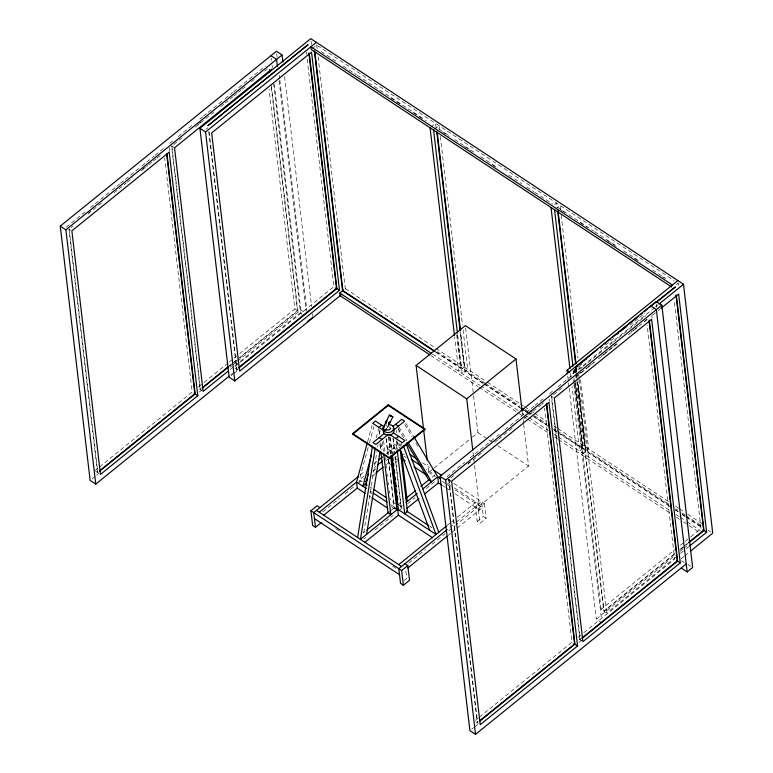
<?xml version="1.0" encoding="UTF-8"?>
<svg xmlns="http://www.w3.org/2000/svg" width="773" height="773" viewBox="0 0 773 773"><rect width="100%" height="100%" fill="white"/><g stroke="black" fill="none" stroke-linecap="round" stroke-linejoin="round"><path stroke-width="0.58" stroke-dasharray="3.87 2.9" d="M363.754 532.52L376.886 451.838M377.659 447.094L378.045 444.717M380.471 448.949L381.437 443.016M367.619 441.721L372.045 425.565M368.141 447.577L359.29 479.878L359.522 481.888M369.407 442.968L373.832 426.812M376.161 437.818L378.693 428.59M379.214 434.445L380.48 429.836M66.227 227.156L84.953 212.015M90.567 207.473L94.306 204.439M95.243 203.686L111.157 190.815M112.095 190.052L115.834 187.027M116.771 186.274L119.583 184.003M120.52 183.24L124.26 180.215M125.197 179.452L141.111 166.582M142.048 165.828L145.788 162.803M146.725 162.04L154.214 155.982M155.151 155.228L163.576 148.416M169.847 143.343L172.65 141.073M178.263 136.531L194.178 123.651M199.792 119.11L202.603 116.839M203.541 116.085L207.28 113.051M208.217 112.298L224.131 99.427M225.069 98.673L232.557 92.615M233.494 91.852L265.313 66.111M88.528 212.99L90.393 211.483M142.812 169.084L145.614 166.804M197.753 124.637L201.492 121.603M71.087 227.61L72.962 226.093M87.938 213.986L102.915 201.869M114.143 192.786L117.892 189.752M118.829 188.999L126.318 182.94M127.255 182.186L132.869 177.635M141.295 170.823L147.846 165.528M148.774 164.765L152.523 161.741M153.46 160.987L156.262 158.707M157.199 157.953L160.948 154.929M173.77 144.551L184.061 136.222M195.298 127.139L214.015 111.998M220.566 106.693L224.315 103.669M225.243 102.906L228.992 99.881M229.929 99.128L232.731 96.857M233.668 96.094L237.417 93.069M238.355 92.306L241.157 90.035M242.094 89.282L245.843 86.257M251.457 81.706L254.259 79.435M264.559 71.106L267.371 68.836M206.033 129.217L207.898 127.709M312.128 48.718L316.688 45.037L674.153 280.58M430.986 127.043L435.547 123.351L436.107 128.125M434.503 129.362L439.064 125.67L439.479 129.255M94.847 470.728L98.586 467.704M99.524 466.94L192.187 391.988L164.697 157.963M198.458 386.915L203.135 383.128M204.072 382.374L228.412 362.682M229.339 361.928L233.088 358.894M234.026 358.141L238.702 354.353M239.64 353.599L294.861 308.929L269.052 89.233M229.175 365.938L231.04 364.421M231.977 363.668L236.664 359.88M237.601 359.126L297.499 310.669L271.275 87.388M229.523 366.17L233.272 363.136M234.2 362.382L238.886 358.595M239.823 357.841L297.856 310.901L271.197 84.044M92.006 478.883L95.736 475.868M96.673 475.115L98.538 473.598M199.337 392.066L202.13 389.805M230.064 367.214L231.919 365.706M232.857 364.953L236.577 361.938M237.504 361.184L300.823 309.963L303.634 311.819M230.286 369.417L234.035 366.392M234.973 365.639L300.484 312.63L273.42 82.199M234.953 366.682L239.62 362.904M240.548 362.151L333.888 286.648L307.171 59.202M231.03 374.683L237.553 369.407M231.04 375.707L232.895 374.209M233.833 373.456L237.553 370.441M554.685 204.536L556.512 203.057L556.927 206.642M555.468 209.068L560.029 205.376L560.589 210.15M435.672 352.188L461.046 368.412L456.978 333.781M388.191 454.437L387.524 448.775L393.679 443.799L399.496 447.635M360.208 475.009L364.866 471.24M374.18 463.694L376.982 461.433M386.297 453.896L396.491 445.654L397.196 451.674M363.948 476.11L359.29 479.878L362.237 481.821M374.2 467.81L376.065 466.303M391.911 453.49L396.568 449.722L393.757 447.867L394.462 453.886M322.756 511.89L339.54 498.324M345.125 493.802L354.449 486.256M358.112 483.289L363.706 478.767M373.03 471.23L375.823 468.969M386.075 460.669L387.94 459.162M372.113 476.1L374.905 473.839M386.094 464.786L389.824 461.771M394.481 458.002L396.346 456.495M395.583 462.505L397.341 461.085M433.324 468.767L428.677 472.525L427.701 464.196M434.252 468.013L471.424 437.943M472.351 437.199L477.927 432.687L473.453 394.616M363.194 532.984L365.059 531.476M391.157 510.364L394.887 507.349L390.954 504.759M397.622 505.136L402.279 501.358M432.107 477.241L434.899 474.98L426.058 469.143M402.298 505.474L400.433 506.982L403.38 508.934M676.356 284.706L678.182 283.227M363.899 539.003L365.764 537.496M375.089 529.959L392.79 515.63M399.255 510.402L402.984 507.388M407.651 503.619L415.101 497.58M426.29 488.536L435.605 480.999M574.088 370.364L577.817 367.349M578.745 366.595L582.484 363.571M600.215 349.232L615.153 337.144M630.082 325.066L633.821 322.041M634.749 321.288L638.488 318.273M639.416 317.519L645.02 312.988M654.625 307.615L572.677 373.9L570.803 372.673M655.552 306.862L658.345 304.601M446.939 476.641L464.728 462.264M470.342 457.713L474.091 454.688M475.018 453.935L495.609 437.276M496.546 436.513L499.358 434.242M504.972 429.701L525.563 413.043M526.5 412.289L530.249 409.255M531.177 408.502L533.988 406.231M534.926 405.477L543.351 398.655M549.622 393.583L552.424 391.312M558.038 386.771L573.952 373.9M579.566 369.359L582.378 367.088M583.315 366.334L587.055 363.3M587.992 362.547L603.906 349.676M604.844 348.913L612.332 342.854M613.269 342.101L646.025 315.597M468.303 463.24L470.168 461.723M577.528 374.886L581.277 371.852M450.872 477.859L453.674 475.588M467.713 464.225L483.627 451.355M494.855 442.272L497.667 440.001M498.604 439.248L513.581 427.131M523.872 418.802L527.621 415.768M528.558 415.014L532.297 411.99M533.235 411.226L540.723 405.168M541.66 404.414L543.525 402.897M553.545 394.8L563.836 386.471M575.073 377.388L587.238 367.542M588.176 366.789L593.79 362.237M601.278 356.189L604.09 353.918M605.027 353.155L608.766 350.13M609.704 349.367L612.516 347.096M613.443 346.343L617.192 343.309M631.232 331.955L634.044 329.685M634.971 328.931L638.72 325.897M644.334 321.355L647.146 319.085M594.64 361.996L578.774 374.828L579.199 378.422M598.379 358.972L618.912 342.362M628.246 334.815L646.914 319.713M652.509 315.181L657.176 311.403M658.113 310.649L659.978 309.142M447.152 525.456L450.881 522.442M451.809 521.688L453.674 520.181M457.403 517.166L476.042 502.083L476.748 508.103L456.244 524.693M449.963 527.312L455.558 522.79M456.485 522.036L481.589 501.725L483.318 516.451L486.13 518.297L479.975 523.282L477.163 521.427L475.434 506.702L478.245 508.557L479.975 523.282M523.679 424.416L528.568 466.051L479.318 505.89L474.419 464.254M408.772 563.092L425.546 549.526M432.068 544.25L445.064 533.737M448.784 530.722L455.316 525.447M478.245 508.557L484.4 503.581L453.558 483.251M447.876 535.592L450.669 533.331M451.606 532.578L456.263 528.809M457.191 528.056L482.304 507.745L452.505 488.227M404.066 580.552L406.704 578.426L405.641 569.363M477.163 521.427L483.318 516.451M558.048 432.822L583.422 449.045L575.701 383.369M675.834 557.178L606.757 613.047L601.133 609.346L674.868 549.69M680.472 545.168L684.202 542.144M685.139 541.39L689.806 537.612M690.733 536.858L701.005 528.558L674.143 299.914M674.703 553.7L603.771 611.076L576.561 379.446M680.308 549.168L683.11 546.898M684.037 546.144L687.777 543.129M674.124 554.685L604.119 611.308L577.189 382.065M680.655 549.4L685.322 545.622M686.26 544.868L688.125 543.361M601.916 622.825L596.292 619.125L675.447 555.091M680.105 551.323L682.897 549.062M683.825 548.308L687.555 545.303M680.501 553.4L685.168 549.622M686.095 548.869L688.898 546.608M478.361 717.943L474.622 720.977L478.371 723.451M479.299 717.189L571.962 642.228L544.472 408.212M578.233 637.155L582.91 633.377M583.847 632.614L674.636 559.169L647.146 325.153M681.071 558.802L683.863 556.541M684.791 555.787L688.521 552.772M471.781 729.132L473.646 727.625M474.583 726.871L478.313 723.847M579.112 642.315L581.905 640.054M321.288 51.598L337.308 62.159M343.318 66.111L356.334 74.691M357.339 75.348L426.425 120.878M438.658 128.936L449.673 136.193M454.679 139.488L473.704 152.03M480.709 156.648L497.735 167.867M508.75 175.123L521.765 183.694M526.771 186.998L533.776 191.617M534.781 192.274L552.801 204.149M557.623 207.328L593.664 231.079M594.669 231.736L616.699 246.249M623.705 250.867L640.73 262.086M652.741 269.999L665.756 278.58M391.041 98.065L401.052 104.655M413.062 112.578L423.082 119.177M442.32 131.854L449.326 136.473M464.351 146.368L471.356 150.986M492.382 164.842L497.387 168.137M561.285 210.237L565.285 212.875M580.31 222.779L587.316 227.397M607.336 240.587L616.352 246.529M634.372 258.404L638.382 261.042M662.413 276.879L664.413 278.193M575.962 372.973L573.151 371.127L573.431 373.514M174.534 147.807L171.548 145.836L200.159 389.408M553.371 397.438L551.323 396.085L579.934 639.658M345.299 288.609L434.919 347.657M435.924 348.323L486.275 381.495M487.28 382.162L519.504 403.39M520.509 404.057L523.534 406.047M524.538 406.714L529.573 410.028M530.578 410.695L533.602 412.685M534.607 413.342L546.685 421.304M553.739 425.952L556.763 427.942M557.768 428.609L668.529 501.59M675.573 506.238L678.597 508.228M679.602 508.885L683.632 511.542M687.661 514.2L701.758 523.485M437.247 351.657L484.574 382.848M485.579 383.505L519.814 406.067M524.848 409.39L527.872 411.381M528.877 412.038L547.004 423.981M554.048 428.629L556.067 429.952M557.072 430.619L669.853 504.933M675.892 508.914L677.902 510.238M681.931 512.895L684.955 514.886M685.96 515.543L701.063 525.495M708.049 530.094L710.86 531.95M436.011 351.918L461.046 368.412M483.289 383.06L465.269 371.185L460.776 332.979M484.294 383.727L520.335 407.477M524.345 410.115L526.345 411.439M527.35 412.096L531.351 414.734M532.355 415.391L547.371 425.295M553.381 429.247L556.386 431.228M560.386 433.866L583.422 449.045M669.341 505.658L586.234 450.901L577.673 378.065M675.351 509.62L678.346 511.6M682.356 514.238L685.361 516.219M686.356 516.876L701.382 526.771M482.951 383.34L464.921 371.465L460.293 332.061M483.946 383.997L519.997 407.758M525.002 411.052L530.007 414.347M534.017 416.995L548.028 426.223M554.038 430.184L557.043 432.165M669.998 506.595L585.886 451.171L577.75 381.92M675.003 509.89L678.008 511.871M682.018 514.509L685.013 516.49M686.018 517.147L701.034 527.051M432.465 354.073L479.791 385.263M480.796 385.92L518.055 410.473M522.084 413.13L524.094 414.454M525.109 415.12L528.123 417.111M529.138 417.768L548.27 430.377M554.309 434.358L557.323 436.349M558.338 437.016L670.104 510.663M676.143 514.644L679.167 516.635M680.172 517.292L686.211 521.282M687.226 521.939L700.309 530.568M430.764 355.425L478.091 386.606M479.105 387.273L526.423 418.454M527.437 419.121L547.574 432.387M554.618 437.035L557.642 439.025M558.647 439.692L669.408 512.673M676.462 517.321L679.477 519.311M683.506 521.968L698.608 531.921M687.951 564.435L690.772 566.29M681.535 560.831L684.356 562.686M294.861 308.929L300.484 312.63M477.927 432.687L487.86 439.228M488.845 439.885L491.831 441.847M497.783 445.77L528.568 466.051M70.923 230.248L68.865 228.895L97.485 472.467M448.823 479.26L450.698 480.497M422.522 462.805L429.527 467.423M448.553 479.956L452.563 482.594M402.472 453.606L404.434 454.901M447.538 483.309L450.485 485.251M454.418 487.84L478.854 503.938L479.56 509.958L452.176 491.918M404.211 456.292L406.212 457.606M428.232 472.119L435.247 476.738M442.253 481.357L446.253 483.995M447.258 484.661L451.509 487.57M387.524 448.775L390.336 450.63L390.732 454.031M442.349 485.444L445.296 487.386M446.282 488.034L451.2 491.27M395.409 458.515L398.221 460.37M392.066 465.356L389.254 463.5L388.722 458.969M234.953 368.054L237.765 369.909M398.308 504.576L401.119 506.431L395.148 456.254M370.103 487L372.064 488.294M395.65 503.841L390.587 500.498L390.307 498.112M429.914 526.413L431.885 527.708M370.315 491.155L372.277 492.449M397.013 509.755L394.201 507.9L388.442 458.911M369.823 492.372L371.794 493.667M391.447 506.624L397.341 510.509M369.059 495.88L371.021 497.174M199.395 388.906L202.207 390.761M579.17 639.155L581.982 641.01M335.704 528.635L339.637 531.225M392.568 566.107L398.472 569.991M95.784 471.346L98.596 473.202M405.815 423.256L413.178 435.614M404.839 424.493L412.202 436.851M415.884 443.035L418.338 447.161M399.042 427.198L407.013 440.6M398.066 428.445L403.593 437.711M401.129 443.132L401.96 445.403M396.723 440.823L399.226 447.615M678.143 282.947L678.423 285.343M656.48 303.905L656.905 307.499M651.852 315.519L652.141 317.925M561.15 214.933L577.982 358.208M578.958 366.566L579.238 368.953M580.504 379.698L588.64 448.949L583.171 453.374L575.035 384.123M579.335 379.62L606.757 613.047M576.552 368.508L576.832 370.895M576.214 368.789L576.629 372.373M576.774 373.562L577.189 377.147M576.011 369.021L576.291 371.407M577.547 382.162L585.122 446.63L579.653 451.055L572.078 386.587M575.653 368.934L576.069 372.518M576.214 373.707L576.629 377.292M575.16 367.504L576.416 378.258M574.02 369.05L574.445 372.625M573.817 370.518L574.097 372.905M575.083 381.263L583.074 449.316M573.489 370.992L573.769 373.378M573.991 378.306L574.416 381.901M574.552 383.099L601.133 609.346M573.382 379.891L573.798 383.476M573.943 384.674L601.491 619.241M570.532 373.446L571.237 379.417M567.749 376.18L569.015 386.954M569.16 388.152L596.292 619.125M551.671 396.317L580.281 639.889M549.245 399.119L549.526 401.506M522.277 412.521L522.558 414.898M523.118 419.652L523.534 423.227M465.626 328.003L473.318 393.428M484.4 503.581L486.13 518.297M440.32 136.415L462.486 325.066M463.046 329.839L467.675 369.243L462.206 373.668L457.577 334.265M460.09 332.303L464.158 366.924L458.689 371.349L454.621 336.728M473.028 452.36L473.723 458.312M473.859 459.5L474.284 463.066M456.775 335.25L460.708 368.682M448.997 479.376L477.608 722.948M448.64 479.144L477.26 722.716M398.713 428.561L399.409 434.532M400.54 444.098L400.82 446.485M399.467 443.509L399.747 445.895M396.317 430.29L396.597 432.687M397.718 442.243L398.288 447.026M396.163 440.948L397.148 449.306M393.119 438.32L394.616 451.722M392.993 438.146L394.539 451.287M395.1 456.07L401.139 507.446M390.442 437.663L392.269 453.2M389.834 436.774L391.805 453.5M388.916 436.561L391.022 454.485M388.452 436.861L390.413 453.596M394.887 507.349L395.119 509.349M386.181 438.774L388.007 454.302M388.568 459.085L394.182 506.885M386.056 438.591L387.882 454.128M383.572 440.755L384.973 452.698M385.534 457.481L385.814 459.867M386.519 465.848L386.8 468.235M387.495 474.207L387.775 476.603M388.481 482.574L388.761 484.961M389.466 490.942L389.747 493.329M382.297 441.847L383.418 451.403M379.292 429.817L379.852 434.6M380.828 442.968L381.678 450.137M379.901 443.576L380.606 449.548M316.659 44.747L317.22 49.54M318.061 56.719L345.473 290.088M311.026 41.046L311.451 44.631M306.33 52.023L306.61 54.419M284.59 76.527L311.596 306.495M312.447 313.683L312.727 316.08M276.705 53.656L277.13 57.25M279.237 75.213L279.662 78.807M279.807 80.005L306.823 309.973M279.111 80.952L306.166 311.277M271.236 58.081L271.516 60.487M272.077 65.27L272.367 67.686M274.328 84.431L301.344 314.398M209.097 131.806L237.002 369.407M208.739 131.574L236.654 369.175M171.896 146.068L200.507 389.64M169.326 147.682L169.751 151.266M69.222 229.127L97.833 472.699M386.162 426.087A7.846 5.44 68.9 0 1 386.065 425.14M385.737 425.285A5.421 3.952 -6.7 0 1 386.21 425.082"/><path stroke-width="1.16" d="M384.848 429.411L386.094 430.474L382.635 428.744L389.379 415.13L390.887 415.449M389.37 415.169L390.809 416.261M389.669 423.266L392.858 416.831L389.921 415.41L390.713 415.516M357.599 537.506L372.46 446.137M375.272 447.992L360.411 539.361L397.699 509.204L398.404 515.224L432.803 537.892M366.576 534.375L380.084 451.316M386.239 422.473L386.365 421.874A12.552 8.696 68.9 0 1 386.79 420.425A3.778 3.14 -81.4 0 0 385.969 422.058M367.301 442.871L356.556 482.091L357.261 488.111L365.127 493.29M371.417 455.113L362.885 486.256L365.619 484.043L368.46 473.665M388.916 424.493L389.128 423.701A12.552 8.696 68.9 0 0 389.389 422.135L388.539 423.836A2.251 1.131 12.8 0 0 389.128 423.701A2.029 1.015 12.8 0 0 389.273 422.28M382.635 428.744L383.795 428.918M392.858 416.831L390.935 416.183M229.166 376.19L95.765 484.101L90.141 480.4L60.265 226.122L276.425 51.26L282.058 54.97L282.899 62.149M95.765 484.101L65.898 229.823L282.058 54.97M271.874 69.058L174.534 147.807L203.144 391.38L228.422 370.934M340.961 295.044L234.799 380.925L229.175 377.214L199.927 128.289L310.746 38.65L683.487 284.261L712.735 533.186L690.386 551.265M234.799 380.925L205.56 131.999L316.37 42.36M99.35 470.95L194.825 393.728L166.63 153.73M202.033 387.891L228.238 366.692M99.707 471.182L195.173 393.95L166.987 153.962M202.381 388.123L228.586 366.924M197.811 395.689L100.471 474.438L71.86 230.866L169.2 152.117L197.811 395.689L194.062 393.225M238.519 367.668L336.526 288.387L308.891 53.173M238.876 367.9L336.873 288.619L309.248 53.405M339.511 290.358L239.64 371.146L211.657 132.927L311.529 52.139L339.511 290.358L335.762 287.885M429.759 354.759L340.139 295.711L339.83 293.035L343.473 290.078M307.393 321.703L312.872 317.278M427.276 460.631L416.096 365.465L465.356 325.617L515.987 358.981L522.133 411.333M352.662 433.556L388.239 404.781L424.802 428.88L424.889 429.546L389.312 458.321L352.739 434.223L352.662 433.556L389.234 457.655L389.312 458.321M352.739 434.223L388.317 405.448L388.239 404.781M379.012 427.43L381.746 425.218M384.481 433.334L373.04 442.581L375.852 444.436L388.172 434.474M392.974 426.454L401.776 419.343L404.588 421.188L393.148 430.445M395.882 438.552L398.626 436.339M321.607 522.345L315.452 527.331L312.64 525.476L310.91 510.75L317.065 505.774L319.877 507.629M358.343 476.516L313.722 512.605L315.452 527.331M378.847 459.925L382.577 456.911M319.268 512.248L356.556 482.091L366.383 488.565M377.929 464.795L382.587 461.027M389.234 457.655L424.802 428.88M472.747 449.983L466.737 398.829L515.987 358.981M323.713 515.253L357.261 488.111M365.59 481.376L367.455 479.869M375.842 473.086L383.302 467.047M393.824 463.926L392.066 465.356L391.534 460.824M366.924 529.959L389.292 511.871M406.009 498.343L415.323 490.807M420.918 486.285L429.305 479.502M567.469 373.784L567.044 370.199L677.863 280.551M406.028 502.46L417.207 493.416M422.802 488.894L437.711 476.825L440.658 478.767M686.231 563.923L475.54 734.35L469.916 730.64L440.04 476.361L656.2 301.509L661.833 305.209L692.647 567.517L687.168 571.952L681.544 568.242M575.16 367.504L597.558 349.386M600.36 347.125L602.225 345.608M604.09 344.101L605.955 342.594M607.829 341.086L610.622 338.816M612.496 337.308L638.624 316.167M640.498 314.659L642.363 313.142M644.228 311.635L647.03 309.374M648.895 307.857L675.38 286.947L656.712 302.05M575.508 367.735L577.373 366.228M580.175 363.967L582.04 362.45M583.915 360.943L586.707 358.682M616.574 334.516L618.448 333.008M620.313 331.501L626.845 326.216M659.282 303.847L683.487 284.261M364.846 542.366L398.404 515.224M406.733 508.489L418.85 498.682M424.445 494.16L438.417 482.854L437.711 476.825L413.787 436.648M475.54 734.35L445.673 480.072L661.833 305.209M660.915 308.388L678.646 294.04L706.628 532.259L689.835 545.854M398.742 564.609L446.214 526.21M447.171 529.573L398.82 568.677L400.549 583.402L403.361 585.258L409.516 580.272L407.786 565.556L404.975 563.701M403.361 585.258L401.631 570.532L407.786 565.556M407.854 567.962L446.939 536.346M688.704 542.375L703.643 530.288L676.008 295.073M689.062 542.607L703.99 530.52L676.365 295.305M480.062 720.446L574.6 643.967L546.405 403.979M581.808 638.14L677.274 560.908L649.088 320.921M479.482 721.431L574.948 644.199L546.762 404.211M582.156 638.372L677.631 561.14L649.291 319.954M577.586 645.938L480.246 724.678L451.635 481.106L548.975 402.366L577.586 645.938L573.837 643.465M680.269 562.879L582.919 641.619L554.309 398.056L651.649 319.307L680.269 562.879L676.51 560.406M672.394 284.986L310.901 46.786L311.219 49.462L671.698 286.996M270.956 55.685L276.579 59.395L277.43 66.594M650.731 305.934L656.354 309.644L687.168 571.952M199.927 128.289L205.56 131.999M567.044 370.199L569.865 372.055M435.015 351.251L342.893 290.551L314.843 51.762M521.34 408.134L523.34 409.458M434.668 351.531L342.555 290.832L314.36 50.844M520.992 408.415L523.997 410.395M702.879 529.785L706.628 532.259M339.83 293.035L431.46 353.416M416.096 365.465L466.737 398.829M388.317 405.448L424.889 429.546M395.612 424.319L398.433 426.174M384.452 427.005L375.417 421.043L372.673 423.256L383.524 430.406M393.196 432.764L404.955 440.513L402.211 442.726L389.553 434.387M409.506 454.224L417.517 459.5M433.537 470.061L441.547 475.337M60.265 226.122L65.898 229.823M440.04 476.361L445.673 480.072M379.195 437.595L382.017 439.451M411.313 459.433L421.14 465.906M401.206 458.331L405.139 460.921M413.99 466.747L426.764 475.173M438.417 482.854L441.373 484.797M365.185 483.763L367.156 485.058M374.035 489.589L386.809 498.005M406.327 510.876L428.938 525.766M373.262 493.097L387.022 502.16M395.824 507.967L436.03 534.452L403.467 446.118M372.006 497.822L387.727 508.19M316.457 510.393L401.554 566.464M310.91 510.75L401.631 570.532M314.427 518.625L399.525 574.706M408.241 442.658L431.556 481.811L428.744 479.956L406.656 442.861M406.202 443.905L438.764 532.239M400.056 449.876L429.691 530.288M558.038 210.903L575.991 363.735M557.7 211.184L575.653 364.015M554.55 209.802L572.928 366.218M551.033 207.483L569.972 368.673M437.218 132.396L460.495 330.593M436.735 131.478L460.157 330.873M433.585 130.096L457.432 333.076M430.068 127.777L454.476 335.53M401.38 451.268L407.274 501.455M400.163 449.48L407.468 511.62L404.733 513.832L397.293 450.504M392.684 456.785L393.109 460.37M393.534 463.955L393.815 466.341M394.23 469.926L394.655 473.511M395.071 477.096L395.351 479.482M395.776 483.067L396.201 486.652M396.617 490.237L396.897 492.633M397.322 496.218L397.737 499.802M392.085 455.896L398.404 509.658M391.302 456.872L396.916 504.672M390.694 455.983L397.013 509.755M386.287 421.217L386.365 421.874A2.251 1.131 12.8 0 0 385.949 422.126M383.698 453.79L390.858 514.731L388.046 512.876L381.021 453.133M269.516 69.715L269.796 72.102M386.297 421.836A2.029 1.015 12.8 0 1 386.838 421.691M388.829 424.435A7.711 5.343 68.9 0 1 387.418 427.256M386.094 423.971A7.846 5.44 68.9 0 1 386.152 423.43M389.37 422.203A3.778 3.14 -81.4 0 1 388.587 423.778M393.148 428.686A5.421 3.952 -6.7 0 1 389.331 435.131A5.421 3.952 -6.7 0 1 383.746 429.962M389.457 424.628A5.421 3.952 -6.7 0 1 393.438 429.798A5.421 3.952 -6.7 0 1 385.466 432.068A5.421 3.952 -6.7 0 1 384.548 426.029M389.892 427.575A1.942 1.411 -6.7 0 1 389.012 429.904A1.942 1.411 -6.7 0 1 386.5 428.561M307.915 44.815L208.043 125.603L307.915 44.815"/></g></svg>
